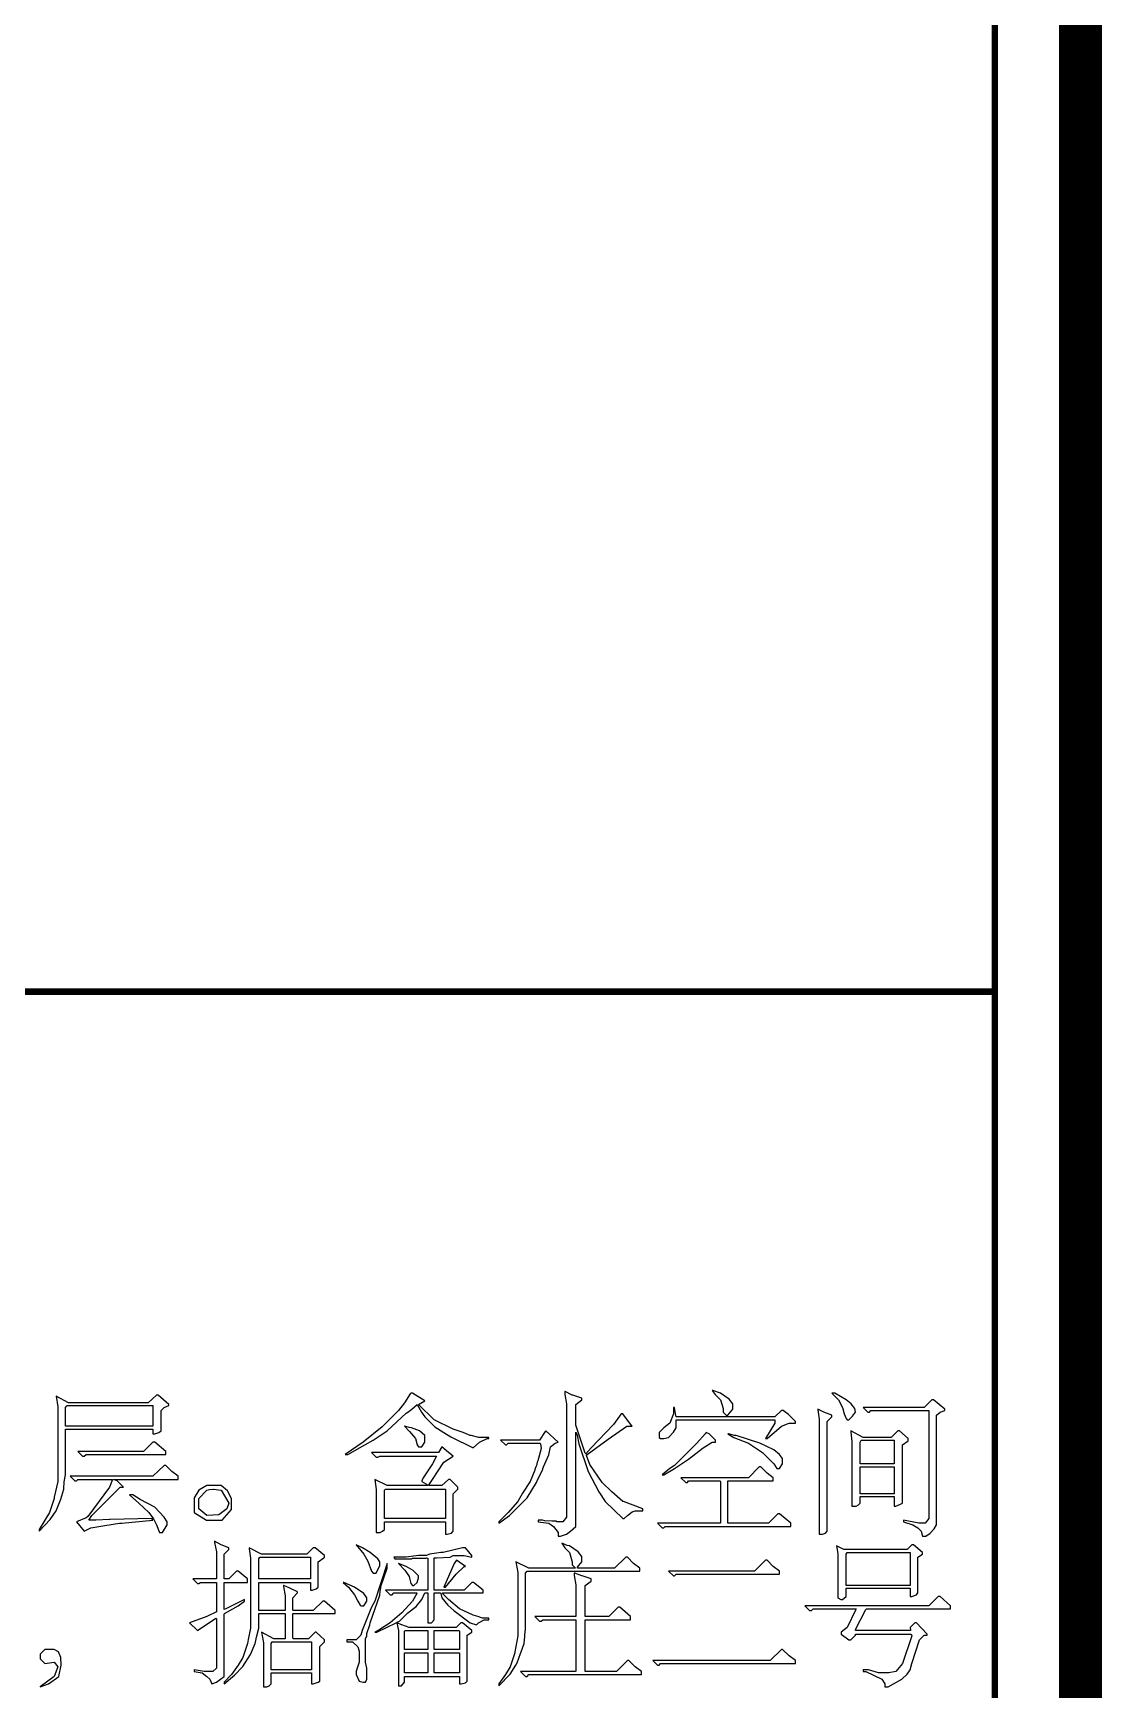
# Model space of a CAD drawing. Extents: x 94 to 452, y -72 to 1042.
# Drawn here: x 426.75 to 451.73, y 76.68 to 115.41 of the extents above; entities that cross this region are included whole.
import ezdxf

# ---------------------------------------------------------------- set-up
doc = ezdxf.new("R2010")
doc.units = 0
doc.header["$MEASUREMENT"] = 0
doc.layers.add('TREE_LAYER', color=7, linetype='Continuous')

msp = doc.modelspace()

# ---------------------------------------------------------------- linework, layer by layer
at = {"layer": 'TREE_LAYER'}
for points, const_width, elevation in [([(451.22612, 995.005583), (451.22612, 11.113007), (451.22612, 10.313007), (451.22612, -71.498816), (94.22612, -71.498816), (94.22612, -69.496695), (94.22612, 9.432416), (94.22612, 10.313007), (94.22612, 11.113007), (94.22612, 13.086307)], 1, 2891.008799), ([(96.22612, 13.086307), (96.22612, 11.113007), (96.22612, 10.313007), (96.22612, 9.432416), (96.22612, 9.432416), (96.22612, -69.496695), (96.22612, -69.498816), (449.22612, -69.498816), (449.22612, -69.498816), (449.22612, 10.313007), (449.22612, 11.113007), (449.22612, 995.005583)], 0.15, 2875.008799), ([(221.22612, 93.001716), (449.22612, 93.001716)], 0.15, 228)]:
    msp.add_lwpolyline(points, dxfattribs=dict(at, const_width=const_width, elevation=elevation))
at = {"layer": 'TREE_LAYER', "elevation": 1017}
for points in [[(439.188227, 83.655133), (439.174501, 83.655133), (439.174501, 83.586506), (439.215678, 83.366898), (439.215678, 80.717879), (439.133325, 80.608075), (438.982344, 80.608075), (438.982344, 80.6218), (438.87254, 80.6218), (438.87254, 80.6218), (438.707834, 80.635526), (438.652933, 80.649251), (438.556854, 80.649251), (438.556854, 80.608075), (438.803913, 80.580624), (438.913717, 80.498271), (439.023521, 80.361016), (439.023521, 80.361016), (439.023521, 80.278663), (439.078423, 80.278663), (439.215678, 80.319839), (439.311756, 80.388467), (439.435285, 80.498271), (439.435285, 82.708075), (439.435285, 82.708075), (439.462736, 82.639447), (439.503913, 82.433565), (439.723521, 81.788467), (439.97058, 81.308075), (440.12156, 81.088467), (440.533325, 80.690428), (440.560776, 80.690428), (440.643129, 80.759055), (440.752933, 80.841408), (440.82156, 80.868859), (440.999991, 80.868859), (440.999991, 80.910035), (440.999991, 80.910035), (440.54705, 81.088467), (440.533325, 81.088467), (440.27254, 81.308075), (440.052933, 81.527683), (439.764697, 81.953173), (439.682344, 82.159055), (439.682344, 82.172781), (439.69607, 82.186506), (440.190187, 82.543369), (440.629403, 82.84533), (440.643129, 82.84533), (440.752933, 82.84533), (440.739207, 82.859055), (440.533325, 83.133565), (440.533325, 83.133565), (440.492148, 83.133565), (440.313717, 82.886506), (439.792148, 82.337486), (439.668619, 82.200232), (439.654893, 82.213957), (439.435285, 82.872781), (439.435285, 83.353173), (439.57254, 83.462977), (439.57254, 83.462977), (439.57254, 83.504153), (439.366658, 83.572781), (439.352933, 83.572781), (439.188227, 83.655133), (439.188227, 83.655133)], [(442.63298, 83.682584), (442.619254, 83.682584), (442.687882, 83.586506), (442.811411, 83.462977), (442.880038, 83.257094), (442.880038, 83.174741), (442.948666, 83.106114), (442.989842, 83.106114), (443.099646, 83.243369), (443.099646, 83.366898), (443.017293, 83.476702), (442.811411, 83.613957), (442.63298, 83.682584), (442.63298, 83.682584)], [(429.677497, 83.572781), (429.636321, 83.572781), (429.444164, 83.394349), (427.577497, 83.394349), (427.289262, 83.54533), (427.330438, 83.298271), (427.330438, 81.555133), (427.248085, 81.184545), (427.248085, 81.157094), (427.138281, 80.827683), (427.028477, 80.649251), (426.891223, 80.429643), (426.891223, 80.388467), (427.152007, 80.662977), (427.289262, 80.868859), (427.399066, 81.143369), (427.467693, 81.376702), (427.481419, 81.541408), (427.50887, 81.706114), (427.50887, 82.762977), (427.50887, 82.776702), (429.553968, 82.776702), (429.553968, 82.762977), (429.553968, 82.666898), (429.595144, 82.666898), (429.691223, 82.694349), (429.746125, 82.735526), (429.746125, 83.215918), (429.814752, 83.284545), (429.924556, 83.325722), (429.924556, 83.353173), (429.677497, 83.572781), (429.677497, 83.572781)], [(427.536321, 83.311996), (427.550046, 83.325722), (429.553968, 83.325722), (429.553968, 83.311996), (429.553968, 82.84533), (429.553968, 82.84533), (427.50887, 82.84533), (427.50887, 82.84533), (427.50887, 83.284545), (427.536321, 83.311996), (427.536321, 83.311996)], [(435.619944, 83.613957), (435.578768, 83.613957), (435.565042, 83.600232), (435.427787, 83.394349), (435.290532, 83.215918), (434.906219, 82.831604), (434.467003, 82.474741), (434.041513, 82.186506), (434.11014, 82.186506), (434.50818, 82.406114), (434.700336, 82.515918), (435.029748, 82.735526), (435.468964, 83.14729), (435.51014, 83.174741), (435.606219, 83.243369), (435.729748, 83.353173), (435.825827, 83.174741), (435.90818, 83.064937), (436.141513, 82.831604), (436.347395, 82.694349), (436.512101, 82.598271), (437.03367, 82.337486), (437.18465, 82.474741), (437.363081, 82.557094), (437.404258, 82.557094), (437.404258, 82.584545), (437.170925, 82.584545), (436.992493, 82.625722), (436.965042, 82.625722), (436.800336, 82.694349), (436.567003, 82.776702), (436.127787, 82.99631), (435.757199, 83.353173), (435.90818, 83.435526), (435.619944, 83.613957), (435.619944, 83.613957)], [(441.740823, 83.284545), (441.713372, 83.284545), (441.713372, 83.133565), (441.631019, 82.913957), (441.493764, 82.804153), (441.38396, 82.694349), (441.38396, 82.584545), (441.411411, 82.557094), (441.493764, 82.557094), (441.603568, 82.584545), (441.713372, 82.708075), (441.781999, 82.804153), (441.781999, 82.982584), (441.781999, 82.99631), (444.087882, 82.99631), (444.087882, 82.913957), (443.868274, 82.557094), (443.90945, 82.557094), (444.238862, 82.84533), (444.417293, 82.913957), (444.568274, 82.913957), (444.568274, 82.955133), (444.403568, 83.119839), (444.280038, 83.215918), (444.238862, 83.215918), (444.087882, 83.064937), (441.781999, 83.064937), (441.768274, 83.092388), (441.740823, 83.284545), (441.740823, 83.284545)], [(445.487537, 83.613957), (445.418909, 83.613957), (445.569889, 83.462977), (445.665968, 83.284545), (445.707144, 83.133565), (445.748321, 83.023761), (445.775772, 82.99631), (445.816948, 82.99631), (445.899301, 83.078663), (445.967929, 83.174741), (445.954203, 83.257094), (445.87185, 83.366898), (445.748321, 83.462977), (445.487537, 83.613957), (445.487537, 83.613957)], [(447.793419, 83.462977), (447.752242, 83.462977), (447.573811, 83.284545), (446.14636, 83.284545), (446.256164, 83.174741), (446.29734, 83.174741), (446.324791, 83.215918), (447.683615, 83.215918), (447.683615, 83.202192), (447.683615, 80.690428), (447.601262, 80.580624), (447.450282, 80.580624), (447.093419, 80.649251), (447.093419, 80.608075), (447.313027, 80.539447), (447.422831, 80.47082), (447.505184, 80.388467), (447.532635, 80.278663), (447.614988, 80.278663), (447.711066, 80.34729), (447.807144, 80.443369), (447.862046, 80.539447), (447.862046, 83.106114), (447.944399, 83.174741), (448.054203, 83.215918), (448.054203, 83.243369), (447.793419, 83.462977), (447.793419, 83.462977)], [(445.089497, 83.243369), (445.089497, 83.243369), (445.089497, 83.229643), (445.116948, 83.010035), (445.116948, 80.319839), (445.199301, 80.319839), (445.267929, 80.34729), (445.309105, 80.388467), (445.309105, 82.955133), (445.418909, 83.064937), (445.418909, 83.106114), (445.226752, 83.174741), (445.089497, 83.243369), (445.089497, 83.243369)], [(435.441513, 82.84533), (435.427787, 82.84533), (435.551317, 82.7218), (435.688572, 82.557094), (435.729748, 82.406114), (435.757199, 82.364937), (435.839552, 82.364937), (435.90818, 82.474741), (435.90818, 82.625722), (435.78465, 82.735526), (435.592493, 82.804153), (435.537591, 82.817879), (435.441513, 82.84533), (435.441513, 82.84533)], [(438.735285, 82.735526), (438.72156, 82.7218), (438.584305, 82.515918), (437.678423, 82.515918), (437.788227, 82.406114), (437.815678, 82.406114), (437.856854, 82.44729), (438.598031, 82.44729), (438.611756, 82.433565), (438.625482, 82.323761), (438.543129, 82.035526), (438.529403, 82.008075), (438.515678, 81.925722), (438.501952, 81.898271), (438.474501, 81.829643), (438.474501, 81.815918), (438.364697, 81.555133), (438.186266, 81.280624), (438.076462, 81.088467), (437.856854, 80.827683), (437.637246, 80.608075), (437.637246, 80.580624), (437.884305, 80.759055), (438.29607, 81.17082), (438.515678, 81.527683), (438.529403, 81.568859), (438.666658, 81.843369), (438.666658, 81.857094), (438.680383, 81.898271), (438.803913, 82.172781), (438.845089, 82.364937), (438.954893, 82.44729), (439.023521, 82.474741), (438.735285, 82.735526), (438.735285, 82.735526)], [(442.481999, 82.694349), (442.454548, 82.666898), (442.262391, 82.44729), (441.740823, 81.925722), (441.631019, 81.857094), (441.452587, 81.706114), (441.493764, 81.706114), (441.740823, 81.857094), (442.070235, 82.076702), (442.413372, 82.337486), (442.619254, 82.474741), (442.701607, 82.474741), (442.701607, 82.515918), (442.550627, 82.666898), (442.481999, 82.694349), (442.481999, 82.694349)], [(443.003568, 82.666898), (442.989842, 82.666898), (443.127097, 82.584545), (443.470235, 82.44729), (443.799646, 82.227683), (444.060431, 81.966898), (444.129058, 81.857094), (444.197686, 81.857094), (444.266313, 81.966898), (444.266313, 82.090428), (444.197686, 82.186506), (444.060431, 82.29631), (443.731019, 82.44729), (443.181999, 82.625722), (443.140823, 82.625722), (443.003568, 82.666898), (443.003568, 82.666898)], [(445.858125, 82.735526), (445.858125, 82.735526), (445.858125, 82.708075), (445.885576, 82.488467), (445.885576, 80.978663), (445.981654, 80.978663), (446.036556, 81.006114), (446.077733, 81.04729), (446.077733, 81.198271), (446.077733, 81.198271), (446.873811, 81.198271), (446.873811, 81.198271), (446.873811, 80.978663), (446.914988, 80.978663), (447.024791, 81.019839), (447.065968, 81.04729), (447.065968, 82.406114), (447.203223, 82.502192), (447.203223, 82.515918), (447.203223, 82.557094), (446.99734, 82.735526), (446.956164, 82.735526), (446.805184, 82.584545), (446.14636, 82.584545), (445.858125, 82.735526), (445.858125, 82.735526)], [(446.105184, 82.515918), (446.105184, 82.515918), (446.873811, 82.515918), (446.873811, 82.515918), (446.873811, 81.966898), (446.873811, 81.966898), (446.077733, 81.966898), (446.077733, 81.966898), (446.077733, 82.474741), (446.105184, 82.515918), (446.105184, 82.515918)], [(429.595144, 82.474741), (429.553968, 82.474741), (429.33436, 82.255133), (427.797105, 82.255133), (427.906909, 82.14533), (427.948085, 82.14533), (427.989262, 82.186506), (429.855928, 82.186506), (429.855928, 82.255133), (429.595144, 82.474741), (429.595144, 82.474741)], [(436.306219, 82.364937), (436.223866, 82.227683), (434.65916, 82.227683), (434.768964, 82.117879), (434.81014, 82.117879), (434.851317, 82.14533), (436.182689, 82.14533), (436.182689, 82.14533), (436.086611, 81.966898), (435.867003, 81.637486), (435.839552, 81.568859), (435.839552, 81.555133), (435.949356, 81.486506), (435.976807, 81.459055), (435.976807, 81.459055), (435.029748, 81.459055), (434.741513, 81.59631), (434.768964, 81.362977), (434.768964, 80.361016), (434.865042, 80.361016), (434.919944, 80.388467), (434.961121, 80.429643), (434.961121, 80.608075), (434.961121, 80.608075), (436.374846, 80.608075), (436.388572, 80.608075), (436.388572, 80.319839), (436.429748, 80.319839), (436.525827, 80.34729), (436.567003, 80.388467), (436.567003, 81.266898), (436.676807, 81.376702), (436.676807, 81.417879), (436.498376, 81.59631), (436.457199, 81.59631), (436.306219, 81.459055), (435.990532, 81.459055), (435.990532, 81.459055), (436.086611, 81.59631), (436.347395, 82.008075), (436.567003, 82.14533), (436.457199, 82.227683), (436.306219, 82.364937), (436.306219, 82.364937)], [(429.855928, 81.925722), (429.814752, 81.925722), (429.553968, 81.678663), (427.618674, 81.678663), (427.728477, 81.568859), (427.769654, 81.568859), (427.797105, 81.59631), (428.606909, 81.59631), (428.606909, 81.59631), (428.538281, 81.417879), (428.030438, 80.731604), (427.989262, 80.704153), (427.769654, 80.608075), (427.948085, 80.388467), (428.099066, 80.47082), (428.428477, 80.525722), (428.771615, 80.580624), (428.826517, 80.580624), (429.553968, 80.649251), (429.526517, 80.690428), (428.552007, 80.662977), (428.538281, 80.662977), (428.222595, 80.649251), (428.222595, 80.649251), (428.071615, 80.649251), (428.057889, 80.649251), (428.126517, 80.759055), (428.78534, 81.417879), (428.867693, 81.417879), (428.716713, 81.568859), (428.63436, 81.59631), (428.63436, 81.59631), (428.63436, 81.59631), (430.144164, 81.59631), (430.144164, 81.678663), (429.993183, 81.788467), (429.855928, 81.925722), (429.855928, 81.925722)], [(443.75847, 81.898271), (443.717293, 81.898271), (443.470235, 81.637486), (441.891803, 81.637486), (442.001607, 81.527683), (442.042784, 81.527683), (442.070235, 81.568859), (442.797686, 81.568859), (442.811411, 81.555133), (442.811411, 80.580624), (442.797686, 80.580624), (441.342784, 80.580624), (441.452587, 80.47082), (441.493764, 80.47082), (441.521215, 80.498271), (444.45847, 80.498271), (444.45847, 80.580624), (444.197686, 80.800232), (444.156509, 80.800232), (443.936901, 80.580624), (442.989842, 80.580624), (442.989842, 80.580624), (442.989842, 81.555133), (442.989842, 81.568859), (444.046705, 81.568859), (444.046705, 81.637486), (443.90945, 81.74729), (443.75847, 81.898271), (443.75847, 81.898271)], [(446.077733, 81.884545), (446.077733, 81.898271), (446.873811, 81.898271), (446.873811, 81.884545), (446.873811, 81.280624), (446.873811, 81.266898), (446.077733, 81.266898), (446.077733, 81.280624), (446.077733, 81.884545), (446.077733, 81.884545)], [(431.145779, 81.459055), (430.816368, 81.459055), (430.624211, 81.349251), (430.514407, 81.17082), (430.514407, 80.827683), (430.802642, 80.649251), (431.17323, 80.649251), (431.392838, 80.89631), (431.392838, 81.157094), (431.29676, 81.335526), (431.145779, 81.459055), (431.145779, 81.459055)], [(430.953623, 81.376702), (430.967348, 81.376702), (431.145779, 81.349251), (431.324211, 81.04729), (431.283034, 80.910035), (431.090878, 80.772781), (430.816368, 80.759055), (430.624211, 80.910035), (430.624211, 81.157094), (430.816368, 81.349251), (430.87127, 81.362977), (430.953623, 81.376702), (430.953623, 81.376702)], [(434.988572, 81.376702), (434.988572, 81.376702), (436.374846, 81.376702), (436.388572, 81.376702), (436.388572, 80.690428), (436.374846, 80.690428), (434.961121, 80.690428), (434.961121, 80.690428), (434.961121, 81.349251), (434.988572, 81.376702), (434.988572, 81.376702)], [(429.087301, 81.239447), (429.004948, 81.239447), (429.224556, 81.04729), (429.457889, 80.827683), (429.567693, 80.676702), (429.636321, 80.539447), (429.704948, 80.361016), (429.773575, 80.361016), (429.883379, 80.539447), (429.883379, 80.608075), (429.814752, 80.717879), (429.595144, 80.951212), (429.252007, 81.129643), (429.087301, 81.239447), (429.087301, 81.239447)], [(430.994799, 80.155133), (430.994799, 80.155133), (430.994799, 80.127683), (431.035976, 79.908075), (431.035976, 79.276702), (431.02225, 79.276702), (430.486956, 79.276702), (430.59676, 79.166898), (430.624211, 79.166898), (430.665387, 79.194349), (431.02225, 79.194349), (431.035976, 79.194349), (431.035976, 78.508075), (430.816368, 78.398271), (430.404603, 78.24729), (430.59676, 78.068859), (431.02225, 78.357094), (431.035976, 78.343369), (431.035976, 77.190428), (430.953623, 77.108075), (430.74774, 77.108075), (430.514407, 77.149251), (430.514407, 77.108075), (430.706564, 77.080624), (430.816368, 76.998271), (430.884995, 76.929643), (430.926172, 76.819839), (431.035976, 76.861016), (431.132054, 76.929643), (431.214407, 76.998271), (431.214407, 78.453173), (431.228132, 78.466898), (431.543819, 78.64533), (431.694799, 78.755133), (431.694799, 78.79631), (431.255583, 78.576702), (431.214407, 78.562977), (431.214407, 78.576702), (431.214407, 79.194349), (431.214407, 79.194349), (431.763427, 79.194349), (431.763427, 79.276702), (431.543819, 79.455133), (431.502642, 79.455133), (431.324211, 79.276702), (431.214407, 79.276702), (431.214407, 79.276702), (431.214407, 79.853173), (431.324211, 79.962977), (431.324211, 80.004153), (431.145779, 80.072781), (430.994799, 80.155133), (430.994799, 80.155133)], [(431.804603, 80.004153), (431.804603, 80.004153), (431.804603, 79.976702), (431.832054, 79.757094), (431.832054, 78.123761), (431.777152, 77.862977), (431.763427, 77.766898), (431.653623, 77.437486), (431.543819, 77.259055), (431.392838, 77.039447), (431.214407, 76.861016), (431.214407, 76.819839), (431.461466, 77.025722), (431.653623, 77.231604), (431.832054, 77.506114), (431.941858, 77.766898), (431.983034, 77.94533), (432.024211, 78.123761), (432.024211, 78.466898), (432.024211, 78.466898), (432.641858, 78.466898), (432.641858, 78.466898), (432.641858, 77.890428), (432.641858, 77.876702), (432.381074, 77.876702), (432.092838, 78.027683), (432.134015, 77.780624), (432.134015, 76.751212), (432.216368, 76.751212), (432.27127, 76.778663), (432.312446, 76.819839), (432.312446, 77.066898), (432.312446, 77.080624), (433.259505, 77.080624), (433.259505, 77.066898), (433.259505, 76.819839), (433.300681, 76.819839), (433.410485, 76.861016), (433.451662, 76.888467), (433.451662, 77.698271), (433.561466, 77.808075), (433.561466, 77.849251), (433.369309, 78.027683), (433.341858, 78.027683), (433.190878, 77.876702), (432.834015, 77.876702), (432.820289, 77.890428), (432.820289, 78.466898), (432.834015, 78.466898), (433.808525, 78.466898), (433.808525, 78.535526), (433.561466, 78.755133), (433.520289, 78.755133), (433.300681, 78.535526), (432.834015, 78.535526), (432.820289, 78.549251), (432.820289, 78.837486), (432.930093, 78.94729), (432.930093, 78.974741), (432.751662, 79.057094), (432.614407, 79.125722), (432.600681, 79.125722), (432.600681, 79.098271), (432.641858, 78.878663), (432.641858, 78.549251), (432.641858, 78.535526), (432.024211, 78.535526), (432.024211, 78.549251), (432.024211, 79.194349), (432.024211, 79.194349), (433.218328, 79.194349), (433.232054, 79.194349), (433.232054, 79.015918), (433.27323, 79.015918), (433.369309, 79.043369), (433.410485, 79.084545), (433.410485, 79.674741), (433.54774, 79.77082), (433.561466, 79.784545), (433.561466, 79.825722), (433.341858, 80.004153), (433.300681, 80.004153), (433.149701, 79.853173), (432.092838, 79.853173), (431.804603, 80.004153), (431.804603, 80.004153)], [(432.051662, 79.784545), (432.051662, 79.784545), (433.218328, 79.784545), (433.232054, 79.784545), (433.232054, 79.276702), (433.218328, 79.276702), (432.024211, 79.276702), (432.024211, 79.276702), (432.024211, 79.743369), (432.051662, 79.784545), (432.051662, 79.784545)], [(434.302297, 80.072781), (434.302297, 80.072781), (434.480729, 79.853173), (434.576807, 79.688467), (434.65916, 79.455133), (434.700336, 79.413957), (434.768964, 79.413957), (434.851317, 79.592388), (434.851317, 79.674741), (434.81014, 79.743369), (434.631709, 79.894349), (434.453278, 80.004153), (434.302297, 80.072781), (434.302297, 80.072781)], [(436.855238, 80.004153), (436.786611, 80.004153), (436.33367, 79.894349), (436.278768, 79.894349), (436.182689, 79.880624), (436.017983, 79.853173), (435.949356, 79.825722), (435.757199, 79.825722), (435.468964, 79.784545), (435.180729, 79.784545), (435.20818, 79.743369), (435.606219, 79.743369), (435.619944, 79.757094), (435.93563, 79.757094), (435.949356, 79.77082), (435.976807, 79.757094), (435.976807, 79.015918), (435.976807, 79.015918), (434.988572, 79.015918), (435.098376, 78.906114), (435.139552, 78.906114), (435.180729, 78.94729), (435.716023, 78.94729), (435.716023, 78.933565), (435.619944, 78.755133), (435.372885, 78.480624), (435.098376, 78.24729), (434.851317, 78.09631), (434.741513, 78.027683), (434.782689, 78.027683), (435.23563, 78.24729), (435.249356, 78.24729), (435.290532, 78.068859), (435.290532, 76.778663), (435.35916, 76.778663), (435.427787, 76.861016), (435.427787, 76.998271), (435.441513, 76.998271), (436.704258, 76.998271), (436.717983, 76.998271), (436.717983, 76.819839), (436.75916, 76.819839), (436.855238, 76.84729), (436.896415, 76.888467), (436.896415, 77.959055), (437.006219, 78.027683), (437.006219, 78.068859), (436.786611, 78.24729), (436.745434, 78.24729), (436.63563, 78.137486), (435.537591, 78.137486), (435.372885, 78.206114), (435.35916, 78.206114), (435.263081, 78.24729), (435.263081, 78.261016), (435.317983, 78.288467), (435.51014, 78.480624), (435.702297, 78.631604), (435.839552, 78.79631), (435.90818, 78.94729), (435.976807, 78.94729), (435.976807, 78.933565), (435.976807, 78.24729), (436.05916, 78.24729), (436.127787, 78.315918), (436.127787, 78.933565), (436.127787, 78.94729), (436.265042, 78.94729), (436.278768, 78.933565), (436.306219, 78.837486), (436.443474, 78.659055), (436.580729, 78.535526), (436.965042, 78.24729), (437.116023, 78.206114), (437.157199, 78.24729), (437.294454, 78.315918), (437.404258, 78.315918), (437.404258, 78.357094), (437.253278, 78.357094), (437.143474, 78.398271), (437.03367, 78.425722), (436.717983, 78.576702), (436.457199, 78.79631), (436.319944, 78.933565), (436.319944, 78.94729), (437.267003, 78.94729), (437.267003, 79.015918), (437.047395, 79.194349), (437.006219, 79.194349), (436.827787, 79.015918), (436.127787, 79.015918), (436.127787, 79.015918), (436.127787, 79.77082), (436.182689, 79.77082), (436.498376, 79.784545), (436.567003, 79.825722), (436.827787, 79.825722), (437.006219, 79.784545), (437.006219, 79.825722), (436.855238, 80.004153), (436.855238, 80.004153)], [(439.105874, 80.113957), (439.105874, 80.113957), (439.174501, 80.004153), (439.284305, 79.894349), (439.352933, 79.674741), (439.352933, 79.606114), (439.42156, 79.537486), (439.42156, 79.523761), (438.337246, 79.523761), (438.035285, 79.674741), (438.076462, 79.427683), (438.076462, 77.94533), (438.007834, 77.574741), (438.007834, 77.54729), (437.898031, 77.217879), (437.788227, 77.039447), (437.637246, 76.819839), (437.637246, 76.778663), (437.898031, 77.053173), (438.035285, 77.259055), (438.062736, 77.313957), (438.145089, 77.533565), (438.158815, 77.574741), (438.227442, 77.766898), (438.241168, 77.931604), (438.241168, 77.931604), (438.241168, 77.972781), (438.254893, 78.09631), (438.254893, 79.413957), (438.29607, 79.455133), (440.931364, 79.455133), (440.931364, 79.523761), (440.780383, 79.633565), (440.643129, 79.784545), (440.601952, 79.784545), (440.341168, 79.523761), (439.476462, 79.523761), (439.476462, 79.537486), (439.476462, 79.551212), (439.57254, 79.674741), (439.57254, 79.784545), (439.57254, 79.798271), (439.490187, 79.908075), (439.284305, 80.04533), (439.229403, 80.059055), (439.105874, 80.113957), (439.105874, 80.113957)], [(447.326752, 80.072781), (447.285576, 80.072781), (447.175772, 79.962977), (445.693419, 79.962977), (445.528713, 80.04533), (445.556164, 79.866898), (445.556164, 78.837486), (445.624791, 78.79631), (445.665968, 78.79631), (445.748321, 78.864937), (445.748321, 79.043369), (445.748321, 79.057094), (447.244399, 79.057094), (447.244399, 79.043369), (447.244399, 78.864937), (447.285576, 78.864937), (447.39538, 78.906114), (447.422831, 78.94729), (447.422831, 79.784545), (447.532635, 79.853173), (447.532635, 79.894349), (447.326752, 80.072781), (447.326752, 80.072781)], [(445.775772, 79.894349), (445.775772, 79.894349), (447.244399, 79.894349), (447.244399, 79.894349), (447.244399, 79.125722), (447.244399, 79.125722), (445.748321, 79.125722), (445.748321, 79.125722), (445.748321, 79.853173), (445.775772, 79.894349), (445.775772, 79.894349)], [(435.029748, 79.633565), (434.741513, 78.755133), (434.65916, 78.617879), (434.439552, 78.068859), (434.412101, 77.959055), (434.302297, 77.849251), (434.082689, 77.849251), (434.082689, 77.808075), (434.219944, 77.808075), (434.343474, 77.684545), (434.370925, 77.588467), (434.370925, 77.327683), (434.302297, 77.1218), (434.302297, 77.039447), (434.370925, 76.888467), (434.467003, 76.861016), (434.521905, 76.861016), (434.549356, 76.929643), (434.549356, 77.190428), (434.521905, 77.327683), (434.521905, 77.876702), (434.549356, 77.94533), (434.549356, 78.000232), (434.617983, 78.206114), (434.631709, 78.24729), (434.851317, 78.892388), (434.865042, 78.988467), (434.878768, 79.07082), (434.878768, 79.098271), (435.029748, 79.523761), (435.029748, 79.633565), (435.029748, 79.633565)], [(435.290532, 79.633565), (435.290532, 79.633565), (435.441513, 79.482584), (435.537591, 79.331604), (435.551317, 79.290428), (435.578768, 79.166898), (435.619944, 79.125722), (435.647395, 79.125722), (435.729748, 79.194349), (435.757199, 79.304153), (435.757199, 79.34533), (435.63367, 79.468859), (435.468964, 79.564937), (435.290532, 79.633565), (435.290532, 79.633565)], [(436.649356, 79.715918), (436.594454, 79.633565), (436.347395, 79.084545), (436.388572, 79.084545), (436.63563, 79.386506), (436.827787, 79.564937), (436.855238, 79.564937), (436.649356, 79.715918), (436.649356, 79.715918)], [(439.407834, 79.413957), (439.394109, 79.413957), (439.394109, 79.359055), (439.435285, 79.139447), (439.435285, 78.398271), (439.42156, 78.398271), (438.474501, 78.398271), (438.584305, 78.288467), (438.625482, 78.288467), (438.666658, 78.315918), (439.42156, 78.315918), (439.435285, 78.315918), (439.435285, 77.1218), (439.42156, 77.108075), (438.145089, 77.108075), (438.254893, 76.998271), (438.29607, 76.998271), (438.337246, 77.039447), (440.97254, 77.039447), (440.97254, 77.108075), (440.82156, 77.217879), (440.67058, 77.368859), (440.643129, 77.368859), (440.382344, 77.108075), (439.654893, 77.108075), (439.654893, 77.1218), (439.654893, 78.315918), (439.654893, 78.315918), (440.711756, 78.315918), (440.711756, 78.398271), (440.464697, 78.617879), (440.423521, 78.617879), (440.203913, 78.398271), (439.654893, 78.398271), (439.654893, 78.398271), (439.654893, 79.125722), (439.792148, 79.2218), (439.792148, 79.235526), (439.792148, 79.276702), (439.586266, 79.34533), (439.57254, 79.34533), (439.407834, 79.413957), (439.407834, 79.413957)], [(443.90945, 79.715918), (443.868274, 79.715918), (443.607489, 79.455133), (441.603568, 79.455133), (441.713372, 79.34533), (441.740823, 79.34533), (441.781999, 79.386506), (444.197686, 79.386506), (444.197686, 79.455133), (444.046705, 79.564937), (443.90945, 79.715918), (443.90945, 79.715918)], [(434.014062, 79.194349), (434.000336, 79.194349), (434.123866, 79.084545), (434.261121, 78.906114), (434.343474, 78.755133), (434.398376, 78.659055), (434.412101, 78.64533), (434.480729, 78.64533), (434.549356, 78.755133), (434.549356, 78.837486), (434.480729, 78.933565), (434.261121, 79.084545), (434.014062, 79.194349), (434.014062, 79.194349)], [(447.944399, 78.864937), (447.903223, 78.864937), (447.683615, 78.64533), (444.787537, 78.64533), (444.89734, 78.535526), (444.938517, 78.535526), (444.979693, 78.576702), (445.981654, 78.576702), (445.981654, 78.576702), (445.967929, 78.549251), (445.775772, 78.137486), (445.638517, 78.027683), (445.638517, 77.986506), (445.816948, 77.849251), (445.858125, 77.849251), (445.967929, 77.959055), (445.967929, 77.986506), (447.27185, 77.986506), (447.285576, 77.94533), (447.065968, 77.300232), (446.914988, 77.108075), (446.750282, 77.080624), (446.503223, 77.080624), (446.269889, 77.149251), (446.14636, 77.149251), (446.14636, 77.108075), (446.214988, 77.108075), (446.585576, 76.929643), (446.654203, 76.819839), (446.654203, 76.751212), (446.736556, 76.751212), (447.052242, 76.929643), (447.175772, 77.053173), (447.244399, 77.149251), (447.285576, 77.300232), (447.464007, 77.849251), (447.573811, 77.959055), (447.642439, 77.959055), (447.642439, 77.986506), (447.39538, 78.24729), (447.354203, 78.24729), (447.244399, 78.137486), (447.258125, 78.082584), (447.258125, 78.068859), (445.967929, 78.068859), (445.967929, 78.09631), (446.214988, 78.562977), (446.228713, 78.576702), (448.191458, 78.576702), (448.191458, 78.64533), (447.944399, 78.864937), (447.944399, 78.864937)], [(435.427787, 78.055133), (435.441513, 78.068859), (435.976807, 78.068859), (435.976807, 78.055133), (435.976807, 77.629643), (435.976807, 77.629643), (435.441513, 77.629643), (435.427787, 77.629643), (435.427787, 78.055133), (435.427787, 78.055133)], [(436.127787, 78.055133), (436.127787, 78.068859), (436.704258, 78.068859), (436.717983, 78.055133), (436.717983, 77.629643), (436.704258, 77.629643), (436.127787, 77.629643), (436.127787, 77.629643), (436.127787, 78.055133), (436.127787, 78.055133)], [(427.248085, 77.629643), (427.028477, 77.629643), (426.918674, 77.519839), (426.918674, 77.410035), (427.028477, 77.300232), (427.248085, 77.327683), (427.330438, 77.217879), (427.248085, 76.998271), (426.918674, 76.751212), (427.11083, 76.819839), (427.357889, 76.998271), (427.412791, 77.259055), (427.399066, 77.437486), (427.344164, 77.574741), (427.248085, 77.629643), (427.248085, 77.629643)], [(432.339897, 77.808075), (432.353623, 77.808075), (433.259505, 77.808075), (433.259505, 77.808075), (433.259505, 77.149251), (433.259505, 77.149251), (432.312446, 77.149251), (432.312446, 77.149251), (432.312446, 77.766898), (432.339897, 77.808075), (432.339897, 77.808075)], [(435.427787, 77.54729), (435.441513, 77.54729), (435.976807, 77.54729), (435.976807, 77.54729), (435.976807, 77.080624), (435.976807, 77.080624), (435.441513, 77.080624), (435.427787, 77.080624), (435.427787, 77.54729), (435.427787, 77.54729)], [(436.127787, 77.54729), (436.127787, 77.54729), (436.704258, 77.54729), (436.717983, 77.54729), (436.717983, 77.080624), (436.704258, 77.080624), (436.127787, 77.080624), (436.127787, 77.080624), (436.127787, 77.54729), (436.127787, 77.54729)], [(444.266313, 77.629643), (444.238862, 77.629643), (443.978078, 77.368859), (441.23298, 77.368859), (441.342784, 77.259055), (441.38396, 77.259055), (441.411411, 77.300232), (444.568274, 77.300232), (444.568274, 77.368859), (444.417293, 77.478663), (444.266313, 77.629643), (444.266313, 77.629643)]]:
    msp.add_lwpolyline(points, dxfattribs=at)

doc.saveas('drawing.dxf')
